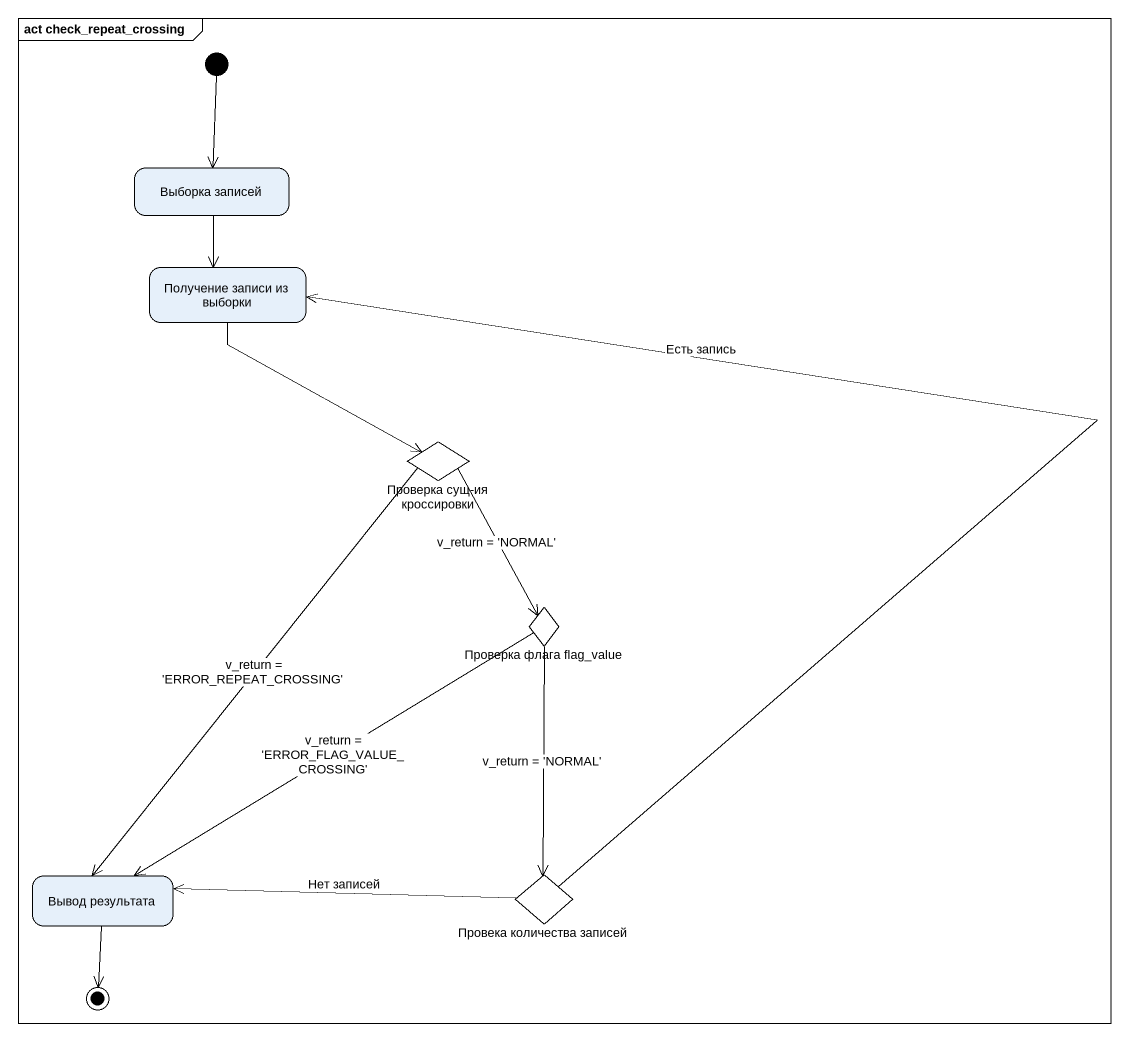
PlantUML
@startuml
mainframe act check_repeat_crossing
hide empty description
state "Выборка записей" as Выборка_записей
state "Получение записи из выборки" as Получение_записи_из_выборки
state "Проверка сущ-ия кроссировки" as Проверка_сущ_ия_кроссировки <<choice>>
state "Проверка флага flag_value" as Проверка_флага_flag_value <<choice>>
state "Вывод результата" as Вывод_результата
state "Провека количества записей" as Провека_количества_записей <<choice>>
[*] --> Выборка_записей
Выборка_записей --> Получение_записи_из_выборки
Получение_записи_из_выборки --> Проверка_сущ_ия_кроссировки
Проверка_сущ_ия_кроссировки --> Проверка_флага_flag_value : v_return = 'NORMAL'
Проверка_сущ_ия_кроссировки --> Вывод_результата : v_return = 'ERROR_REPEAT_CROSSING'
Проверка_флага_flag_value --> Вывод_результата : v_return = 'ERROR_FLAG_VALUE_CROSSING'
Проверка_флага_flag_value --> Провека_количества_записей : v_return = 'NORMAL'
Провека_количества_записей -up-> Получение_записи_из_выборки : Есть запись
Провека_количества_записей -left-> Вывод_результата : Нет записей
Вывод_результата --> [*]
@enduml
